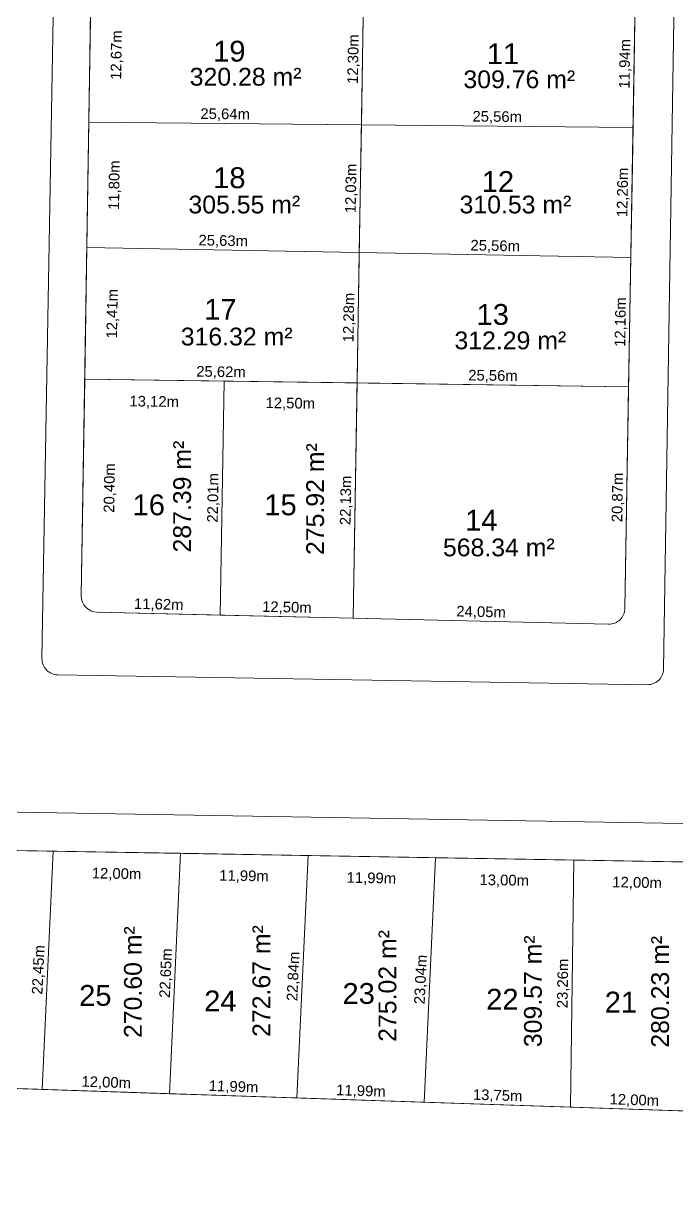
# Model space of a CAD drawing. Header units: metres. Extents: x 3808 to 8215, y 2374 to 6187.
# Drawn here: x 4686.4 to 4747.8, y 4379 to 4489.8 of the extents above; entities that cross this region are included whole.
import ezdxf
from ezdxf.enums import TextEntityAlignment as Align

# ---------------------------------------------------------------- set-up
doc = ezdxf.new("R2010")
doc.units = ezdxf.units.M
doc.linetypes.add('CONTINUO', pattern=[0])
for name, color, linetype in [('Areas Lotes', 1, 'Continuous'), ('Calçada', 8, 'Continuous'), ('COTAS', 7, 'Continuous'), ('Lote', 7, 'Continuous'), ('Nº Lote', 7, 'Continuous'), ('q', 9, 'CONTINUO'), ('quadras', 7, 'Continuous')]:
    doc.layers.add(name, color=color, linetype=linetype)
doc.styles.add('Arial', font='arial.ttf')
doc.dimstyles.new('Copy(2) of ISO-25', dxfattribs={"dimtxt": 1, "dimasz": 2.5, "dimexe": 1.25, "dimexo": 0.625, "dimgap": 0.2, "dimtad": 1, "dimtoh": 1, "dimlfac": 1, "dimzin": 1, "dimtxsty": 'Arial', "dimblk": 'NONE', "dimcen": 0, "dimse1": 1, "dimse2": 1, "dimsd1": 1, "dimsd2": 1, "dimclrt": 256, "dimaunit": 1, "dimadec": 3, "dimazin": 0, "dimtfac": 1, "dimtmove": 0, "dimatfit": 3, "dimldrblk": 'NONE', "dimfxl": 1, "dimtolj": 1, "dimtzin": 0, "dimarcsym": 0})

# ---------------------------------------------------------------- blocks, each defined once
blk = doc.blocks.new('*D3508')
at = {"layer": 'Defpoints', "color": 0, "linetype": 'Continuous', "transparency": 16777216}
for p in [(4743.91, 4491.97), (4743.71, 4480.04), (4743.71, 4480.04)]:
    blk.add_point(p, dxfattribs=at)
at = {"layer": 'COTAS', "linetype": 'Continuous', "lineweight": 5, "transparency": 16777216, "insert": (4743.01, 4486.02), "char_height": 1, "attachment_point": 5, "rotation": 89.0396, "style": 'Arial'}
blk.add_mtext('\\A1;11,94m', dxfattribs=at)
blk = doc.blocks.new('_None')
blk = doc.blocks.new('*D3509')
at = {"layer": 'Defpoints', "color": 0, "linetype": 'Continuous', "transparency": 16777216}
for p in [(4743.71, 4480.04), (4743.5, 4467.78), (4743.5, 4467.78)]:
    blk.add_point(p, dxfattribs=at)
at = {"layer": 'COTAS', "linetype": 'Continuous', "lineweight": 5, "transparency": 16777216, "insert": (4742.8, 4473.92), "char_height": 1, "attachment_point": 5, "rotation": 89.0396, "style": 'Arial'}
blk.add_mtext('\\A1;12,26m', dxfattribs=at)
blk = doc.blocks.new('*D3510')
at = {"layer": 'Defpoints', "color": 0, "linetype": 'Continuous', "transparency": 16777216}
for p in [(4743.5, 4467.78), (4743.3, 4455.62), (4743.3, 4455.62)]:
    blk.add_point(p, dxfattribs=at)
at = {"layer": 'COTAS', "linetype": 'Continuous', "lineweight": 5, "transparency": 16777216, "insert": (4742.6, 4461.71), "char_height": 1, "attachment_point": 5, "rotation": 89.0396, "style": 'Arial'}
blk.add_mtext('\\A1;12,16m', dxfattribs=at)
blk = doc.blocks.new('*D3511')
at = {"layer": 'Defpoints', "color": 0, "linetype": 'Continuous', "transparency": 16777216}
for p in [(4743.3, 4455.62), (4742.95, 4434.76), (4742.95, 4434.76)]:
    blk.add_point(p, dxfattribs=at)
at = {"layer": 'COTAS', "linetype": 'Continuous', "lineweight": 5, "transparency": 16777216, "insert": (4742.32, 4445.21), "char_height": 1, "attachment_point": 5, "rotation": 89.0396, "style": 'Arial'}
blk.add_mtext('\\A1;20,87m', dxfattribs=at)
blk = doc.blocks.new('*D3512')
at = {"layer": 'Defpoints', "color": 0, "linetype": 'Continuous', "transparency": 16777216}
for p in [(4717.37, 4433.85), (4717.37, 4433.85), (4741.41, 4433.29)]:
    blk.add_point(p, dxfattribs=at)
at = {"layer": 'COTAS', "linetype": 'Continuous', "lineweight": 5, "transparency": 16777216, "insert": (4729.41, 4434.37), "char_height": 1, "attachment_point": 5, "rotation": 358.6525, "style": 'Arial'}
blk.add_mtext('\\A1;24,05m', dxfattribs=at)
blk = doc.blocks.new('*D3513')
at = {"layer": 'Defpoints', "color": 0, "linetype": 'Continuous', "transparency": 16777216}
for p in [(4704.87, 4434.15), (4704.87, 4434.15), (4717.37, 4433.85)]:
    blk.add_point(p, dxfattribs=at)
at = {"layer": 'COTAS', "linetype": 'Continuous', "lineweight": 5, "transparency": 16777216, "insert": (4711.14, 4434.8), "char_height": 1, "attachment_point": 5, "rotation": 358.6525, "style": 'Arial'}
blk.add_mtext('\\A1;12,50m', dxfattribs=at)
blk = doc.blocks.new('*D3514')
at = {"layer": 'Defpoints', "color": 0, "linetype": 'Continuous', "transparency": 16777216}
for p in [(4693.26, 4434.42), (4704.87, 4434.15), (4704.87, 4434.15)]:
    blk.add_point(p, dxfattribs=at)
at = {"layer": 'COTAS', "linetype": 'Continuous', "lineweight": 5, "transparency": 16777216, "insert": (4699.08, 4435.08), "char_height": 1, "attachment_point": 5, "rotation": 358.6525, "style": 'Arial'}
blk.add_mtext('\\A1;11,62m', dxfattribs=at)
blk = doc.blocks.new('*D3515')
at = {"layer": 'Defpoints', "color": 0, "linetype": 'Continuous', "transparency": 16777216}
for p in [(4705.24, 4456.16), (4704.87, 4434.15), (4704.87, 4434.15)]:
    blk.add_point(p, dxfattribs=at)
at = {"layer": 'COTAS', "linetype": 'Continuous', "lineweight": 5, "transparency": 16777216, "insert": (4704.26, 4445.17), "char_height": 1, "attachment_point": 5, "rotation": 89.0406, "style": 'Arial'}
blk.add_mtext('\\A1;22,01m', dxfattribs=at)
blk = doc.blocks.new('*D3516')
at = {"layer": 'Defpoints', "color": 0, "linetype": 'Continuous', "transparency": 16777216}
for p in [(4717.74, 4455.98), (4717.37, 4433.85), (4717.37, 4433.85)]:
    blk.add_point(p, dxfattribs=at)
at = {"layer": 'COTAS', "linetype": 'Continuous', "lineweight": 5, "transparency": 16777216, "insert": (4716.75, 4444.93), "char_height": 1, "attachment_point": 5, "rotation": 89.04, "style": 'Arial'}
blk.add_mtext('\\A1;22,13m', dxfattribs=at)
blk = doc.blocks.new('*D3517')
at = {"layer": 'Defpoints', "color": 0, "linetype": 'Continuous', "transparency": 16777216}
for p in [(4717.74, 4455.98), (4743.3, 4455.62), (4743.3, 4455.62)]:
    blk.add_point(p, dxfattribs=at)
at = {"layer": 'COTAS', "linetype": 'Continuous', "lineweight": 5, "transparency": 16777216, "insert": (4730.53, 4456.6), "char_height": 1, "attachment_point": 5, "rotation": 359.1971, "style": 'Arial'}
blk.add_mtext('\\A1;25,56m', dxfattribs=at)
blk = doc.blocks.new('*D3518')
at = {"layer": 'Defpoints', "color": 0, "linetype": 'Continuous', "transparency": 16777216}
for p in [(4692.12, 4456.34), (4692.12, 4456.34), (4717.74, 4455.98)]:
    blk.add_point(p, dxfattribs=at)
at = {"layer": 'COTAS', "linetype": 'Continuous', "lineweight": 5, "transparency": 16777216, "insert": (4704.94, 4456.96), "char_height": 1, "attachment_point": 5, "rotation": 359.1971, "style": 'Arial'}
blk.add_mtext('\\A1;25,62m', dxfattribs=at)
blk = doc.blocks.new('*D3519')
at = {"layer": 'Defpoints', "color": 0, "linetype": 'Continuous', "transparency": 16777216}
for p in [(4692.12, 4456.34), (4705.24, 4456.16), (4705.2, 4453.27)]:
    blk.add_point(p, dxfattribs=at)
at = {"layer": 'COTAS', "linetype": 'Continuous', "lineweight": 5, "transparency": 16777216, "insert": (4698.65, 4454.16), "char_height": 1, "attachment_point": 5, "rotation": 359.1971, "style": 'Arial'}
blk.add_mtext('\\A1;13,12m', dxfattribs=at)
blk = doc.blocks.new('*D3520')
at = {"layer": 'Defpoints', "color": 0, "linetype": 'Continuous', "transparency": 16777216}
for p in [(4705.24, 4456.16), (4717.74, 4455.98), (4717.7, 4453.11)]:
    blk.add_point(p, dxfattribs=at)
at = {"layer": 'COTAS', "linetype": 'Continuous', "lineweight": 5, "transparency": 16777216, "insert": (4711.46, 4454), "char_height": 1, "attachment_point": 5, "rotation": 359.1971, "style": 'Arial'}
blk.add_mtext('\\A1;12,50m', dxfattribs=at)
blk = doc.blocks.new('*D3521')
at = {"layer": 'Defpoints', "color": 0, "linetype": 'Continuous', "transparency": 16777216}
for p in [(4717.94, 4468.26), (4717.94, 4468.26), (4717.74, 4455.98)]:
    blk.add_point(p, dxfattribs=at)
at = {"layer": 'COTAS', "linetype": 'Continuous', "lineweight": 5, "transparency": 16777216, "insert": (4717.04, 4462.14), "char_height": 1, "attachment_point": 5, "rotation": 89.04, "style": 'Arial'}
blk.add_mtext('\\A1;12,28m', dxfattribs=at)
blk = doc.blocks.new('*D3522')
at = {"layer": 'Defpoints', "color": 0, "linetype": 'Continuous', "transparency": 16777216}
for p in [(4718.15, 4480.29), (4718.15, 4480.29), (4717.94, 4468.26)]:
    blk.add_point(p, dxfattribs=at)
at = {"layer": 'COTAS', "linetype": 'Continuous', "lineweight": 5, "transparency": 16777216, "insert": (4717.24, 4474.29), "char_height": 1, "attachment_point": 5, "rotation": 89.04, "style": 'Arial'}
blk.add_mtext('\\A1;12,03m', dxfattribs=at)
blk = doc.blocks.new('*D3523')
at = {"layer": 'Defpoints', "color": 0, "linetype": 'Continuous', "transparency": 16777216}
for p in [(4718.35, 4492.59), (4718.35, 4492.59), (4718.15, 4480.29)]:
    blk.add_point(p, dxfattribs=at)
at = {"layer": 'COTAS', "linetype": 'Continuous', "lineweight": 5, "transparency": 16777216, "insert": (4717.45, 4486.46), "char_height": 1, "attachment_point": 5, "rotation": 89.04, "style": 'Arial'}
blk.add_mtext('\\A1;12,30m', dxfattribs=at)
blk = doc.blocks.new('*D3541')
at = {"layer": 'Defpoints', "color": 0, "linetype": 'Continuous', "transparency": 16777216}
for p in [(4692.88, 4493.21), (4692.5, 4480.55), (4695.87, 4480.49)]:
    blk.add_point(p, dxfattribs=at)
at = {"layer": 'COTAS', "linetype": 'Continuous', "lineweight": 5, "transparency": 16777216, "insert": (4695.17, 4486.84), "char_height": 1, "attachment_point": 5, "rotation": 89.0902, "style": 'Arial'}
blk.add_mtext('\\A1;12,67m', dxfattribs=at)
blk = doc.blocks.new('*D3542')
at = {"layer": 'Defpoints', "color": 0, "linetype": 'Continuous', "transparency": 16777216}
for p in [(4692.5, 4480.55), (4692.32, 4468.75), (4695.68, 4468.69)]:
    blk.add_point(p, dxfattribs=at)
at = {"layer": 'COTAS', "linetype": 'Continuous', "lineweight": 5, "transparency": 16777216, "insert": (4694.97, 4474.6), "char_height": 1, "attachment_point": 5, "rotation": 89.0902, "style": 'Arial'}
blk.add_mtext('\\A1;11,80m', dxfattribs=at)
blk = doc.blocks.new('*D3543')
at = {"layer": 'Defpoints', "color": 0, "linetype": 'Continuous', "transparency": 16777216}
for p in [(4692.32, 4468.75), (4692.12, 4456.34), (4695.48, 4456.29)]:
    blk.add_point(p, dxfattribs=at)
at = {"layer": 'COTAS', "linetype": 'Continuous', "lineweight": 5, "transparency": 16777216, "insert": (4694.78, 4462.5), "char_height": 1, "attachment_point": 5, "rotation": 89.0902, "style": 'Arial'}
blk.add_mtext('\\A1;12,41m', dxfattribs=at)
blk = doc.blocks.new('*D3544')
at = {"layer": 'Defpoints', "color": 0, "linetype": 'Continuous', "transparency": 16777216}
for p in [(4692.12, 4456.34), (4691.79, 4435.94), (4695.16, 4435.89)]:
    blk.add_point(p, dxfattribs=at)
at = {"layer": 'COTAS', "linetype": 'Continuous', "lineweight": 5, "transparency": 16777216, "insert": (4694.52, 4446.1), "char_height": 1, "attachment_point": 5, "rotation": 89.0902, "style": 'Arial'}
blk.add_mtext('\\A1;20,40m', dxfattribs=at)
blk = doc.blocks.new('*D3545')
at = {"layer": 'Defpoints', "color": 0, "linetype": 'Continuous', "transparency": 16777216}
for p in [(4692.32, 4468.75), (4692.32, 4468.75), (4717.94, 4468.26)]:
    blk.add_point(p, dxfattribs=at)
at = {"layer": 'COTAS', "linetype": 'Continuous', "lineweight": 5, "transparency": 16777216, "insert": (4705.15, 4469.3), "char_height": 1, "attachment_point": 5, "rotation": 358.9172, "style": 'Arial'}
blk.add_mtext('\\A1;25,63m', dxfattribs=at)
blk = doc.blocks.new('*D3546')
at = {"layer": 'Defpoints', "color": 0, "linetype": 'Continuous', "transparency": 16777216}
for p in [(4717.94, 4468.26), (4743.5, 4467.78), (4743.5, 4467.78)]:
    blk.add_point(p, dxfattribs=at)
at = {"layer": 'COTAS', "linetype": 'Continuous', "lineweight": 5, "transparency": 16777216, "insert": (4730.74, 4468.82), "char_height": 1, "attachment_point": 5, "rotation": 358.9172, "style": 'Arial'}
blk.add_mtext('\\A1;25,56m', dxfattribs=at)
blk = doc.blocks.new('*D3547')
at = {"layer": 'Defpoints', "color": 0, "linetype": 'Continuous', "transparency": 16777216}
for p in [(4718.15, 4480.29), (4743.71, 4480.04), (4743.71, 4480.04)]:
    blk.add_point(p, dxfattribs=at)
at = {"layer": 'COTAS', "linetype": 'Continuous', "lineweight": 5, "transparency": 16777216, "insert": (4730.93, 4480.97), "char_height": 1, "attachment_point": 5, "rotation": 359.4357, "style": 'Arial'}
blk.add_mtext('\\A1;25,56m', dxfattribs=at)
blk = doc.blocks.new('*D3548')
at = {"layer": 'Defpoints', "color": 0, "linetype": 'Continuous', "transparency": 16777216}
for p in [(4692.5, 4480.55), (4692.5, 4480.55), (4718.15, 4480.29)]:
    blk.add_point(p, dxfattribs=at)
at = {"layer": 'COTAS', "linetype": 'Continuous', "lineweight": 5, "transparency": 16777216, "insert": (4705.33, 4481.22), "char_height": 1, "attachment_point": 5, "rotation": 359.4357, "style": 'Arial'}
blk.add_mtext('\\A1;25,64m', dxfattribs=at)
blk = doc.blocks.new('*D4406')
at = {"layer": 'Defpoints', "color": 0, "linetype": 'Continuous', "transparency": 16777216}
for p in [(4737.81, 4387.83), (4737.81, 4387.83), (4749.8, 4387.43)]:
    blk.add_point(p, dxfattribs=at)
at = {"layer": 'COTAS', "linetype": 'Continuous', "lineweight": 5, "transparency": 16777216, "insert": (4743.83, 4388.43), "char_height": 1, "attachment_point": 5, "rotation": 358.0826, "style": 'Arial'}
blk.add_mtext('\\A1;12,00m', dxfattribs=at)
blk = doc.blocks.new('*D4407')
at = {"layer": 'Defpoints', "color": 0, "linetype": 'Continuous', "transparency": 16777216}
for p in [(4724.07, 4388.29), (4724.07, 4388.29), (4737.81, 4387.83)]:
    blk.add_point(p, dxfattribs=at)
at = {"layer": 'COTAS', "linetype": 'Continuous', "lineweight": 5, "transparency": 16777216, "insert": (4730.97, 4388.86), "char_height": 1, "attachment_point": 5, "rotation": 358.0826, "style": 'Arial'}
blk.add_mtext('\\A1;13,75m', dxfattribs=at)
blk = doc.blocks.new('*D4408')
at = {"layer": 'Defpoints', "color": 0, "linetype": 'Continuous', "transparency": 16777216}
for p in [(4712.09, 4388.69), (4712.09, 4388.69), (4724.07, 4388.29)]:
    blk.add_point(p, dxfattribs=at)
at = {"layer": 'COTAS', "linetype": 'Continuous', "lineweight": 5, "transparency": 16777216, "insert": (4718.1, 4389.29), "char_height": 1, "attachment_point": 5, "rotation": 358.0826, "style": 'Arial'}
blk.add_mtext('\\A1;11,99m', dxfattribs=at)
blk = doc.blocks.new('*D4409')
at = {"layer": 'Defpoints', "color": 0, "linetype": 'Continuous', "transparency": 16777216}
for p in [(4700.11, 4389.09), (4700.11, 4389.09), (4712.09, 4388.69)]:
    blk.add_point(p, dxfattribs=at)
at = {"layer": 'COTAS', "linetype": 'Continuous', "lineweight": 5, "transparency": 16777216, "insert": (4706.12, 4389.69), "char_height": 1, "attachment_point": 5, "rotation": 358.0826, "style": 'Arial'}
blk.add_mtext('\\A1;11,99m', dxfattribs=at)
blk = doc.blocks.new('*D4410')
at = {"layer": 'Defpoints', "color": 0, "linetype": 'Continuous', "transparency": 16777216}
for p in [(4688.11, 4389.49), (4688.11, 4389.49), (4700.11, 4389.09)]:
    blk.add_point(p, dxfattribs=at)
at = {"layer": 'COTAS', "linetype": 'Continuous', "lineweight": 5, "transparency": 16777216, "insert": (4694.14, 4390.09), "char_height": 1, "attachment_point": 5, "rotation": 358.0826, "style": 'Arial'}
blk.add_mtext('\\A1;12,00m', dxfattribs=at)
blk = doc.blocks.new('*D4411')
at = {"layer": 'Defpoints', "color": 0, "linetype": 'Continuous', "transparency": 16777216}
for p in [(4676.12, 4389.9), (4676.12, 4389.9), (4688.11, 4389.49)]:
    blk.add_point(p, dxfattribs=at)
at = {"layer": 'COTAS', "linetype": 'Continuous', "lineweight": 5, "transparency": 16777216, "insert": (4682.14, 4390.5), "char_height": 1, "attachment_point": 5, "rotation": 358.0826, "style": 'Arial'}
blk.add_mtext('\\A1;11,99m', dxfattribs=at)
blk = doc.blocks.new('*D4442')
at = {"layer": 'Defpoints', "color": 0, "linetype": 'Continuous', "transparency": 16777216}
for p in [(4677.14, 4412.13), (4689.14, 4411.92), (4689.09, 4409.03)]:
    blk.add_point(p, dxfattribs=at)
at = {"layer": 'COTAS', "linetype": 'Continuous', "lineweight": 5, "transparency": 16777216, "insert": (4683.11, 4409.93), "char_height": 1, "attachment_point": 5, "rotation": 359.0209, "style": 'Arial'}
blk.add_mtext('\\A1;12,00m', dxfattribs=at)
blk = doc.blocks.new('*D4443')
at = {"layer": 'Defpoints', "color": 0, "linetype": 'Continuous', "transparency": 16777216}
for p in [(4689.14, 4411.92), (4701.14, 4411.72), (4701.09, 4408.83)]:
    blk.add_point(p, dxfattribs=at)
at = {"layer": 'COTAS', "linetype": 'Continuous', "lineweight": 5, "transparency": 16777216, "insert": (4695.11, 4409.73), "char_height": 1, "attachment_point": 5, "rotation": 359.0209, "style": 'Arial'}
blk.add_mtext('\\A1;12,00m', dxfattribs=at)
blk = doc.blocks.new('*D4444')
at = {"layer": 'Defpoints', "color": 0, "linetype": 'Continuous', "transparency": 16777216}
for p in [(4701.14, 4411.72), (4713.13, 4411.51), (4713.08, 4408.62)]:
    blk.add_point(p, dxfattribs=at)
at = {"layer": 'COTAS', "linetype": 'Continuous', "lineweight": 5, "transparency": 16777216, "insert": (4707.1, 4409.52), "char_height": 1, "attachment_point": 5, "rotation": 359.0209, "style": 'Arial'}
blk.add_mtext('\\A1;11,99m', dxfattribs=at)
blk = doc.blocks.new('*D4445')
at = {"layer": 'Defpoints', "color": 0, "linetype": 'Continuous', "transparency": 16777216}
for p in [(4713.13, 4411.51), (4725.12, 4411.31), (4725.07, 4408.42)]:
    blk.add_point(p, dxfattribs=at)
at = {"layer": 'COTAS', "linetype": 'Continuous', "lineweight": 5, "transparency": 16777216, "insert": (4719.09, 4409.32), "char_height": 1, "attachment_point": 5, "rotation": 359.0209, "style": 'Arial'}
blk.add_mtext('\\A1;11,99m', dxfattribs=at)
blk = doc.blocks.new('*D4446')
at = {"layer": 'Defpoints', "color": 0, "linetype": 'Continuous', "transparency": 16777216}
for p in [(4725.12, 4411.31), (4738.12, 4411.09), (4738.08, 4408.19)]:
    blk.add_point(p, dxfattribs=at)
at = {"layer": 'COTAS', "linetype": 'Continuous', "lineweight": 5, "transparency": 16777216, "insert": (4731.59, 4409.11), "char_height": 1, "attachment_point": 5, "rotation": 359.0209, "style": 'Arial'}
blk.add_mtext('\\A1;13,00m', dxfattribs=at)
blk = doc.blocks.new('*D4447')
at = {"layer": 'Defpoints', "color": 0, "linetype": 'Continuous', "transparency": 16777216}
for p in [(4738.12, 4411.09), (4750.12, 4411.09), (4750.07, 4407.99)]:
    blk.add_point(p, dxfattribs=at)
at = {"layer": 'COTAS', "linetype": 'Continuous', "lineweight": 5, "transparency": 16777216, "insert": (4744.09, 4408.89), "char_height": 1, "attachment_point": 5, "rotation": 359.0209, "style": 'Arial'}
blk.add_mtext('\\A1;12,00m', dxfattribs=at)
blk = doc.blocks.new('*D4489')
at = {"layer": 'Defpoints', "color": 0, "linetype": 'Continuous', "transparency": 16777216}
for p in [(4738.12, 4411.09), (4737.81, 4387.83), (4737.81, 4387.83)]:
    blk.add_point(p, dxfattribs=at)
at = {"layer": 'COTAS', "linetype": 'Continuous', "lineweight": 5, "transparency": 16777216, "insert": (4737.17, 4399.47), "char_height": 1, "attachment_point": 5, "rotation": 89.221, "style": 'Arial'}
blk.add_mtext('\\A1;23,26m', dxfattribs=at)
blk = doc.blocks.new('*D4490')
at = {"layer": 'Defpoints', "color": 0, "linetype": 'Continuous', "transparency": 16777216}
for p in [(4725.12, 4411.31), (4724.07, 4388.29), (4724.07, 4388.29)]:
    blk.add_point(p, dxfattribs=at)
at = {"layer": 'COTAS', "linetype": 'Continuous', "lineweight": 5, "transparency": 16777216, "insert": (4723.8, 4399.84), "char_height": 1, "attachment_point": 5, "rotation": 87.3753, "style": 'Arial'}
blk.add_mtext('\\A1;23,04m', dxfattribs=at)
blk = doc.blocks.new('*D4491')
at = {"layer": 'Defpoints', "color": 0, "linetype": 'Continuous', "transparency": 16777216}
for p in [(4713.13, 4411.51), (4712.09, 4388.69), (4712.09, 4388.69)]:
    blk.add_point(p, dxfattribs=at)
at = {"layer": 'COTAS', "linetype": 'Continuous', "lineweight": 5, "transparency": 16777216, "insert": (4711.81, 4400.14), "char_height": 1, "attachment_point": 5, "rotation": 87.3753, "style": 'Arial'}
blk.add_mtext('\\A1;22,84m', dxfattribs=at)
blk = doc.blocks.new('*D4492')
at = {"layer": 'Defpoints', "color": 0, "linetype": 'Continuous', "transparency": 16777216}
for p in [(4701.14, 4411.72), (4700.11, 4389.09), (4700.11, 4389.09)]:
    blk.add_point(p, dxfattribs=at)
at = {"layer": 'COTAS', "linetype": 'Continuous', "lineweight": 5, "transparency": 16777216, "insert": (4699.82, 4400.44), "char_height": 1, "attachment_point": 5, "rotation": 87.3753, "style": 'Arial'}
blk.add_mtext('\\A1;22,65m', dxfattribs=at)
blk = doc.blocks.new('*D4493')
at = {"layer": 'Defpoints', "color": 0, "linetype": 'Continuous', "transparency": 16777216}
for p in [(4689.14, 4411.92), (4688.11, 4389.49), (4688.11, 4389.49)]:
    blk.add_point(p, dxfattribs=at)
at = {"layer": 'COTAS', "linetype": 'Continuous', "lineweight": 5, "transparency": 16777216, "insert": (4687.83, 4400.75), "char_height": 1, "attachment_point": 5, "rotation": 87.3753, "style": 'Arial'}
blk.add_mtext('\\A1;22,45m', dxfattribs=at)

msp = doc.modelspace()

# ---------------------------------------------------------------- linework, layer by layer
at = {"layer": 'Calçada', "linetype": 'Continuous', "lineweight": 5}
for p, q in [((4691.139, 4602.256), (4688.094, 4430.046)), ((4749.337, 4600.914), (4746.578, 4429.064)), ((4745.053, 4427.588), (4689.569, 4428.52)), ((4933.197, 4411.428), (4490.624, 4418.857))]:
    msp.add_line(p, q, dxfattribs=at)
for centre, start, end in [((4689.594, 4430.02), 178.98717, 269.03835), ((4745.078, 4429.088), 269.03835, 359.08008)]:
    msp.add_arc(centre, 1.5, start, end, dxfattribs=at)
at = {"layer": 'Lote', "lineweight": 5}
for p, q in [((4717.368, 4433.853), (4718.894, 4524.895)), ((4743.706, 4480.041), (4692.503, 4480.545)), ((4692.316, 4468.746), (4743.501, 4467.778)), ((4743.297, 4455.625), (4692.119, 4456.342)), ((4689.139, 4411.923), (4688.111, 4389.495)), ((4701.143, 4411.718), (4700.105, 4389.093)), ((4713.133, 4411.513), (4712.087, 4388.692)), ((4725.124, 4411.308), (4724.069, 4388.291)), ((4737.809, 4387.831), (4738.125, 4411.085))]:
    msp.add_line(p, q, dxfattribs=at)
at = {"layer": 'Lote', "linetype": 'Continuous', "lineweight": 5}
msp.add_line((4705.24, 4456.158), (4704.872, 4434.147), dxfattribs=at)
at = {"layer": 'Lote', "linetype": 'Continuous', "lineweight": 5, "flags": 128}
for points in [[(4718.146, 4480.293), (4718.353, 4492.593), (4692.704, 4493.215), (4692.503, 4480.545)], [(4743.706, 4480.041), (4743.906, 4491.975), (4718.353, 4492.593), (4718.146, 4480.293)], [(4692.503, 4480.545), (4692.316, 4468.746), (4717.945, 4468.261), (4718.146, 4480.293)], [(4717.945, 4468.261), (4743.501, 4467.778), (4743.706, 4480.041), (4718.146, 4480.293)], [(4717.739, 4455.983), (4717.945, 4468.261), (4692.316, 4468.746), (4692.119, 4456.342)], [(4717.945, 4468.261), (4717.739, 4455.983), (4743.297, 4455.625), (4743.501, 4467.778)], [(4717.739, 4455.983), (4705.24, 4456.158), (4704.872, 4434.147), (4717.368, 4433.853)], [(4676.123, 4389.896), (4688.111, 4389.495), (4689.139, 4411.923), (4677.142, 4412.128)], [(4688.111, 4389.495), (4700.105, 4389.093), (4701.143, 4411.718), (4689.139, 4411.923)], [(4713.133, 4411.513), (4701.143, 4411.718), (4700.105, 4389.093), (4712.087, 4388.692)], [(4712.087, 4388.692), (4724.069, 4388.291), (4725.124, 4411.308), (4713.133, 4411.513)], [(4724.069, 4388.291), (4737.809, 4387.831), (4738.125, 4411.085), (4725.124, 4411.308)], [(4750.122, 4410.88), (4738.125, 4411.085), (4737.809, 4387.831), (4749.803, 4387.43)]]:
    msp.add_lwpolyline(points, close=True, dxfattribs=at)
for points in [[(4705.24, 4456.158), (4692.119, 4456.342), (4691.795, 4435.943, 0.4119775), (4693.259, 4434.42), (4704.872, 4434.147)], [(4717.739, 4455.983), (4717.368, 4433.853), (4741.412, 4433.287, 0.4161939), (4742.947, 4434.762), (4743.297, 4455.625)]]:
    msp.add_lwpolyline(points, format="xyb", close=True, dxfattribs=at)
at = {"layer": 'q', "lineweight": 5}
msp.add_line((5000.197, 4379.047), (4482.685, 4396.372), dxfattribs=at)
at = {"layer": 'quadras', "lineweight": 5}
for p, q in [((4694.37, 4598.091), (4691.795, 4435.943)), ((4742.947, 4434.762), (4745.657, 4596.392)), ((4693.259, 4434.42), (4741.412, 4433.287))]:
    msp.add_line(p, q, dxfattribs=at)
at = {"layer": 'quadras', "linetype": 'Continuous', "lineweight": 5}
msp.add_line((4495.637, 4415.23), (4953.073, 4407.412), dxfattribs=at)
at = {"layer": 'quadras', "linetype": 'Continuous', "lineweight": 5, "flags": 128}
for points in [[(4745.657, 4596.392, 0.4091246), (4744.208, 4597.916), (4695.921, 4599.566, 0.4195807), (4694.37, 4598.091), (4691.795, 4435.943, 0.4119775), (4693.259, 4434.42), (4741.412, 4433.287, 0.4161939), (4742.947, 4434.762)], [(4495.637, 4415.23, 0.4037727), (4494.113, 4413.809), (4493.172, 4396.021), (5000.197, 4379.047), (5000.741, 4405.091, 0.4153174), (4999.267, 4406.622), (4953.073, 4407.412)]]:
    msp.add_lwpolyline(points, format="xyb", close=True, dxfattribs=at)
at = {"layer": 'quadras', "lineweight": 5}
for centre, start, end in [((4693.295, 4435.92), 179.09023, 268.65247), ((4741.447, 4434.787), 268.65247, 359.0396)]:
    msp.add_arc(centre, 1.5, start, end, dxfattribs=at)

# ---------------------------------------------------------------- texts
at = {"layer": 'Areas Lotes', "linetype": 'Continuous', "lineweight": 5, "style": 'Arial'}
for s, p in [('320.28 m²', (4701.994, 4483.97)), ('309.76 m²', (4727.746, 4483.729)), ('305.55 m²', (4701.874, 4471.943)), ('310.53 m²', (4727.385, 4471.943)), ('316.32 m²', (4701.153, 4459.517)), ('312.29 m²', (4726.904, 4459.156)), ('568.34 m²', (4725.821, 4439.672))]:
    msp.add_text(s, height=1.6726, dxfattribs=at).set_placement(p)
for s, p in [('287.39 m²', (4702.115, 4440.032)), ('275.92 m²', (4714.63, 4439.792)), ('270.60 m²', (4697.486, 4394.334)), ('272.67 m²', (4709.574, 4394.441)), ('275.02 m²', (4721.434, 4393.976)), ('309.57 m²', (4735.124, 4393.474)), ('280.23 m²', (4747.09, 4393.426))]:
    msp.add_text(s, height=1.6726, rotation=90, dxfattribs=at).set_placement(p)
at = {"layer": 'Nº Lote', "linetype": 'Continuous', "lineweight": 5, "style": 'Arial'}
for s, p in [('19', (4705.723, 4486.231)), ('11', (4731.475, 4485.99)), ('18', (4705.723, 4474.324)), ('12', (4730.994, 4473.963)), ('17', (4704.881, 4461.935)), ('13', (4730.512, 4461.454)), ('16', (4698.142, 4443.534)), ('15', (4710.537, 4443.534)), ('14', (4729.429, 4442.09)), ('25', (4693.114, 4397.364)), ('24', (4704.881, 4396.846)), ('23', (4717.893, 4397.547)), ('22', (4731.414, 4397.006)), ('21', (4742.569, 4396.736))]:
    msp.add_text(s, height=1.96, dxfattribs=at).set_placement(p, align=Align.CENTER)

# ---------------------------------------------------------------- dimensions: what is measured, and where the dimension line sits
at = {"layer": 'COTAS', "linetype": 'Continuous', "lineweight": 5}
for base, p1, p2, angle, picture, middle in [((4695.866, 4480.492), (4692.884, 4493.21), (4692.503, 4480.545), 89.09023, '*D3541', (4695.166, 4486.839)), ((4718.353, 4492.593), (4718.146, 4480.293), (4718.353, 4492.593), 269.03997, '*D3523', (4717.449, 4486.457)), ((4743.706, 4480.041), (4743.906, 4491.975), (4743.706, 4480.041), 89.0396, '*D3508', (4743.005, 4486.021)), ((4695.679, 4468.692), (4692.503, 4480.545), (4692.316, 4468.746), 89.09023, '*D3542', (4694.971, 4474.605)), ((4718.146, 4480.293), (4717.945, 4468.261), (4718.146, 4480.293), 269.03997, '*D3522', (4717.245, 4474.29)), ((4743.501, 4467.778), (4743.706, 4480.041), (4743.501, 4467.778), 89.0396, '*D3509', (4742.803, 4473.923)), ((4695.482, 4456.288), (4692.316, 4468.746), (4692.119, 4456.342), 89.09023, '*D3543', (4694.779, 4462.503)), ((4743.297, 4455.6246), (4743.5007, 4467.7781), (4743.297, 4455.6246), 89.0396, '*D3510', (4742.598, 4461.7148)), ((4695.158, 4435.89), (4692.119, 4456.342), (4691.795, 4435.943), 89.09023, '*D3544', (4694.519, 4446.102)), ((4742.947, 4434.762), (4743.297, 4455.625), (4742.947, 4434.762), 89.0396, '*D3511', (4742.321, 4445.207)), ((4689.09, 4409.031), (4677.142, 4412.128), (4689.139, 4411.923), 179.02088, '*D4442', (4683.105, 4409.935)), ((4701.0932, 4408.8262), (4689.1395, 4411.9227), (4701.1426, 4411.7175), 179.02088, '*D4443', (4695.1053, 4409.7296)), ((4713.084, 4408.621), (4701.143, 4411.718), (4713.133, 4411.513), 179.02088, '*D4444', (4707.102, 4409.525)), ((4725.074, 4408.416), (4713.133, 4411.513), (4725.124, 4411.308), 179.02088, '*D4445', (4719.093, 4409.32)), ((4738.076, 4408.194), (4725.124, 4411.308), (4738.125, 4411.085), 179.02088, '*D4446', (4731.589, 4409.106)), ((4750.069, 4407.989), (4738.125, 4411.085), (4750.122, 4411.085), 179.02088, '*D4447', (4744.086, 4408.892)), ((4676.123, 4389.896), (4688.111, 4389.495), (4676.123, 4389.896), 358.08262, '*D4411', (4682.144, 4390.496)), ((4688.111, 4389.495), (4700.105, 4389.093), (4688.111, 4389.495), 358.08262, '*D4410', (4694.135, 4390.095)), ((4700.105, 4389.093), (4712.087, 4388.692), (4700.105, 4389.093), 358.08262, '*D4409', (4706.123, 4389.693)), ((4712.087, 4388.692), (4724.069, 4388.291), (4712.087, 4388.692), 358.08262, '*D4408', (4718.105, 4389.292)), ((4724.069, 4388.291), (4737.809, 4387.831), (4724.069, 4388.291), 358.08262, '*D4407', (4730.966, 4388.862)), ((4737.809, 4387.831), (4749.803, 4387.43), (4737.809, 4387.831), 358.08262, '*D4406', (4743.833, 4388.431))]:
    dim = msp.add_linear_dim(base=base, p1=p1, p2=p2, angle=angle, dimstyle='Copy(2) of ISO-25', override={"dimpost": 'm', "dimtmove": 1}, dxfattribs=at)
    dim.commit()
    dim.dimension.update_dxf_attribs({"geometry": picture, "text_midpoint": middle})
for p1, p2, distance, picture, middle in [((4718.146, 4480.293), (4692.503, 4480.545), 0, '*D3548', (4705.333, 4481.22)), ((4718.146, 4480.293), (4743.706, 4480.041), 0, '*D3547', (4730.934, 4480.968)), ((4717.945, 4468.261), (4692.316, 4468.746), 0, '*D3545', (4705.145, 4469.304)), ((4717.945, 4468.261), (4743.501, 4467.778), 0, '*D3546', (4730.738, 4468.82)), ((4717.739, 4455.983), (4717.945, 4468.261), 0, '*D3521', (4717.041, 4462.135)), ((4717.739, 4455.983), (4692.119, 4456.342), 0, '*D3518', (4704.94, 4456.963)), ((4717.739, 4455.983), (4743.297, 4455.625), 0, '*D3517', (4730.529, 4456.605)), ((4692.119, 4456.342), (4705.24, 4456.158), -2.887, '*D3519', (4698.65, 4454.164)), ((4705.24, 4456.158), (4704.872, 4434.147), 0, '*D3515', (4704.255, 4445.166)), ((4705.24, 4456.158), (4717.739, 4455.983), -2.868, '*D3520', (4711.461, 4454.003)), ((4717.739, 4455.983), (4717.368, 4433.853), 0, '*D3516', (4716.753, 4444.931)), ((4693.259, 4434.42), (4704.872, 4434.147), 0, '*D3514', (4699.084, 4435.084)), ((4717.368, 4433.853), (4704.872, 4434.147), 0, '*D3513', (4711.139, 4434.801)), ((4741.412, 4433.287), (4717.368, 4433.853), 0, '*D3512', (4729.409, 4434.371)), ((4689.139, 4411.923), (4688.111, 4389.495), 0, '*D4493', (4687.825, 4400.745)), ((4701.143, 4411.718), (4700.105, 4389.093), 0, '*D4492', (4699.824, 4400.442)), ((4713.133, 4411.513), (4712.087, 4388.692), 0, '*D4491', (4711.81, 4400.139)), ((4725.124, 4411.308), (4724.069, 4388.291), 0, '*D4490', (4723.796, 4399.836)), ((4738.125, 4411.085), (4737.809, 4387.831), 0, '*D4489', (4737.166, 4399.469))]:
    dim = msp.add_aligned_dim(p1=p1, p2=p2, distance=distance, dimstyle='Copy(2) of ISO-25', override={"dimpost": 'm'}, dxfattribs=at)
    dim.commit()
    dim.dimension.update_dxf_attribs({"geometry": picture, "text_midpoint": middle})

doc.saveas('drawing.dxf')
